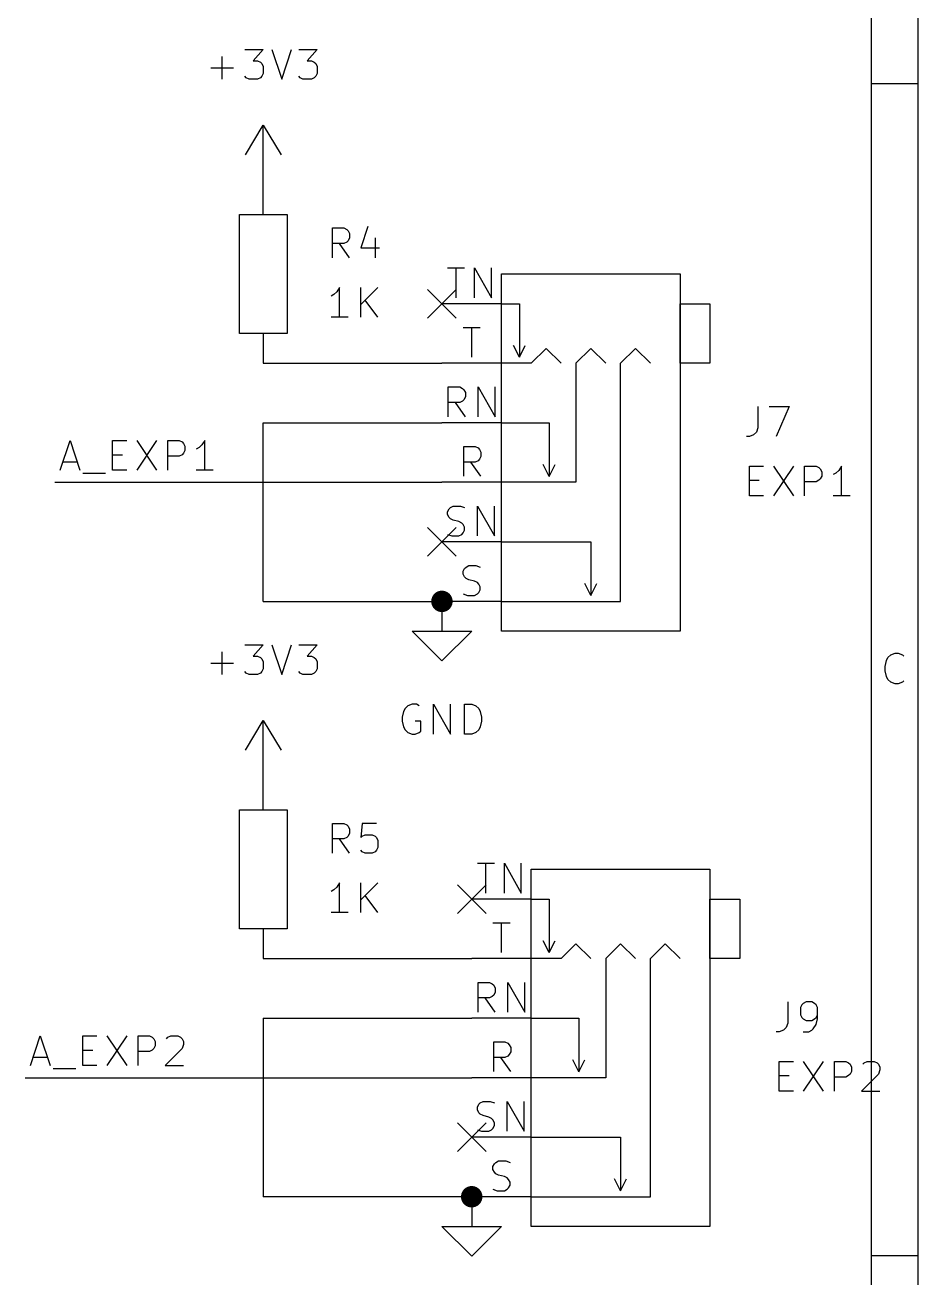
# Model space of a CAD drawing. Extents: x 0.4 to 11.3, y -7.9 to -0.4.
# Drawn here: x 9.8 to 11.299, y -6.336 to -4.232 of the extents above; entities that cross this region are included whole.
import ezdxf

# ---------------------------------------------------------------- set-up
doc = ezdxf.new("R2010")
doc.units = 0
doc.header["$MEASUREMENT"] = 0
for name, color, linetype in [('BLUE2', 5, 'CONTINUOUS'), ('CYAN2', 4, 'CONTINUOUS'), ('GRAY1', 251, 'CONTINUOUS'), ('GREEN3', 91, 'CONTINUOUS'), ('LYELLOW', 51, 'CONTINUOUS'), ('RED2', 1, 'CONTINUOUS'), ('RED3', 11, 'CONTINUOUS')]:
    doc.layers.add(name, color=color, linetype=linetype)

msp = doc.modelspace()

# ---------------------------------------------------------------- linework, layer by layer
at = {"layer": 'BLUE2', "linetype": 'CONTINUOUS'}
for p, q in [((10.476, -4.676), (10.524, -4.724)), ((10.524, -4.676), (10.476, -4.724)), ((10.476, -5.076), (10.524, -5.124)), ((10.524, -5.076), (10.476, -5.124)), ((10.526, -5.676), (10.574, -5.724)), ((10.574, -5.676), (10.526, -5.724)), ((10.526, -6.076), (10.574, -6.124)), ((10.574, -6.076), (10.526, -6.124))]:
    msp.add_line(p, q, dxfattribs=at)
at = {"layer": 'CYAN2', "linetype": 'CONTINUOUS'}
for p, q in [((10.1309, -4.3228), (10.1309, -4.28471)), ((10.1309, -4.3228), (10.1309, -4.28471)), ((10.169, -4.2728), (10.2, -4.2728)), ((10.169, -4.2728), (10.2, -4.2728)), ((10.2, -4.2728), (10.1833, -4.29185)), ((10.2, -4.2728), (10.1833, -4.29185)), ((10.1833, -4.29185), (10.1905, -4.29185)), ((10.1833, -4.29185), (10.1905, -4.29185)), ((10.1905, -4.29185), (10.1952, -4.29423)), ((10.1905, -4.29185), (10.1952, -4.29423)), ((10.2143, -4.2728), (10.2309, -4.3228)), ((10.2143, -4.2728), (10.2309, -4.3228)), ((10.2309, -4.3228), (10.2476, -4.2728)), ((10.2309, -4.3228), (10.2476, -4.2728)), ((10.2595, -4.2728), (10.2905, -4.2728)), ((10.2595, -4.2728), (10.2905, -4.2728)), ((10.2905, -4.2728), (10.2738, -4.29185)), ((10.2905, -4.2728), (10.2738, -4.29185)), ((10.2738, -4.29185), (10.281, -4.29185)), ((10.2738, -4.29185), (10.281, -4.29185)), ((10.281, -4.29185), (10.2857, -4.29423)), ((10.281, -4.29185), (10.2857, -4.29423)), ((10.1119, -4.30376), (10.15, -4.30376)), ((10.1119, -4.30376), (10.15, -4.30376)), ((10.1952, -4.29423), (10.1976, -4.29661)), ((10.1952, -4.29423), (10.1976, -4.29661)), ((10.1976, -4.29661), (10.2, -4.30137)), ((10.1976, -4.29661), (10.2, -4.30137)), ((10.2, -4.31328), (10.1976, -4.31804)), ((10.2, -4.31328), (10.1976, -4.31804)), ((10.2, -4.30137), (10.2, -4.31328)), ((10.2, -4.30137), (10.2, -4.31328)), ((10.2857, -4.29423), (10.2881, -4.29661)), ((10.2857, -4.29423), (10.2881, -4.29661)), ((10.2881, -4.29661), (10.2905, -4.30137)), ((10.2881, -4.29661), (10.2905, -4.30137)), ((10.2905, -4.31328), (10.2881, -4.31804)), ((10.2905, -4.31328), (10.2881, -4.31804)), ((10.2905, -4.30137), (10.2905, -4.31328)), ((10.2905, -4.30137), (10.2905, -4.31328)), ((10.1714, -4.32043), (10.169, -4.31804)), ((10.1714, -4.32043), (10.169, -4.31804)), ((10.1762, -4.3228), (10.1714, -4.32043)), ((10.1762, -4.3228), (10.1714, -4.32043)), ((10.1905, -4.3228), (10.1762, -4.3228)), ((10.1905, -4.3228), (10.1762, -4.3228)), ((10.1952, -4.32043), (10.1905, -4.3228)), ((10.1952, -4.32043), (10.1905, -4.3228)), ((10.1976, -4.31804), (10.1952, -4.32043)), ((10.1976, -4.31804), (10.1952, -4.32043)), ((10.2619, -4.32043), (10.2595, -4.31804)), ((10.2619, -4.32043), (10.2595, -4.31804)), ((10.2667, -4.3228), (10.2619, -4.32043)), ((10.2667, -4.3228), (10.2619, -4.32043)), ((10.281, -4.3228), (10.2667, -4.3228)), ((10.281, -4.3228), (10.2667, -4.3228)), ((10.2857, -4.32043), (10.281, -4.3228)), ((10.2857, -4.32043), (10.281, -4.3228)), ((10.2881, -4.31804), (10.2857, -4.32043)), ((10.2881, -4.31804), (10.2857, -4.32043)), ((10.3163, -4.6228), (10.3163, -4.5728)), ((10.3163, -4.5728), (10.3353, -4.5728)), ((10.3163, -4.6228), (10.3163, -4.5728)), ((10.3163, -4.5728), (10.3353, -4.5728)), ((10.3353, -4.5728), (10.3401, -4.57519)), ((10.3353, -4.5728), (10.3401, -4.57519)), ((10.3401, -4.57519), (10.3425, -4.57757)), ((10.3401, -4.57519), (10.3425, -4.57757)), ((10.3425, -4.57757), (10.3449, -4.58233)), ((10.3425, -4.57757), (10.3449, -4.58233)), ((10.3449, -4.58233), (10.3449, -4.58947)), ((10.3449, -4.58233), (10.3449, -4.58947)), ((10.3758, -4.57043), (10.3639, -4.60614)), ((10.3758, -4.57043), (10.3639, -4.60614)), ((10.3353, -4.599), (10.3163, -4.599)), ((10.3353, -4.599), (10.3163, -4.599)), ((10.3449, -4.6228), (10.3282, -4.599)), ((10.3449, -4.6228), (10.3282, -4.599)), ((10.3401, -4.59661), (10.3353, -4.599)), ((10.3401, -4.59661), (10.3353, -4.599)), ((10.3425, -4.59423), (10.3401, -4.59661)), ((10.3425, -4.59423), (10.3401, -4.59661)), ((10.3449, -4.58947), (10.3425, -4.59423)), ((10.3449, -4.58947), (10.3425, -4.59423)), ((10.3639, -4.60614), (10.3949, -4.60614)), ((10.3639, -4.60614), (10.3949, -4.60614)), ((10.3877, -4.58947), (10.3877, -4.6228)), ((10.3877, -4.58947), (10.3877, -4.6228)), ((10.3187, -4.68471), (10.3139, -4.68709)), ((10.3187, -4.68471), (10.3139, -4.68709)), ((10.3234, -4.67995), (10.3187, -4.68471)), ((10.3234, -4.67995), (10.3187, -4.68471)), ((10.3282, -4.6728), (10.3234, -4.67995)), ((10.3282, -4.6728), (10.3234, -4.67995)), ((10.3282, -4.7228), (10.3282, -4.6728)), ((10.3282, -4.7228), (10.3282, -4.6728)), ((10.3639, -4.7228), (10.3639, -4.6728)), ((10.3925, -4.6728), (10.3639, -4.70137)), ((10.3639, -4.7228), (10.3639, -4.6728)), ((10.3925, -4.6728), (10.3639, -4.70137)), ((10.3925, -4.7228), (10.371, -4.69423)), ((10.3925, -4.7228), (10.371, -4.69423)), ((10.3425, -4.7228), (10.3139, -4.7228)), ((10.3425, -4.7228), (10.3139, -4.7228)), ((11.0306, -4.8728), (11.0306, -4.90852)), ((11.0306, -4.8728), (11.0306, -4.90852)), ((11.0496, -4.8728), (11.0829, -4.8728)), ((11.0496, -4.8728), (11.0829, -4.8728)), ((11.0829, -4.8728), (11.0615, -4.9228)), ((11.0829, -4.8728), (11.0615, -4.9228)), ((11.0163, -4.9228), (11.0115, -4.9228)), ((11.0163, -4.9228), (11.0115, -4.9228)), ((11.0234, -4.92043), (11.0163, -4.9228)), ((11.0234, -4.92043), (11.0163, -4.9228)), ((11.0282, -4.91566), (11.0234, -4.92043)), ((11.0282, -4.91566), (11.0234, -4.92043)), ((11.0306, -4.90852), (11.0282, -4.91566)), ((11.0306, -4.90852), (11.0282, -4.91566)), ((11.0163, -5.0228), (11.0163, -4.9728)), ((11.0163, -4.9728), (11.0401, -4.9728)), ((11.0163, -5.0228), (11.0163, -4.9728)), ((11.0163, -4.9728), (11.0401, -4.9728)), ((11.0568, -4.9728), (11.0901, -5.0228)), ((11.0901, -4.9728), (11.0568, -5.0228)), ((11.0568, -4.9728), (11.0901, -5.0228)), ((11.0901, -4.9728), (11.0568, -5.0228)), ((11.1091, -5.0228), (11.1091, -4.9728)), ((11.1091, -4.9728), (11.1282, -4.9728)), ((11.1091, -5.0228), (11.1091, -4.9728)), ((11.1091, -4.9728), (11.1282, -4.9728)), ((11.1282, -4.9728), (11.1329, -4.97519)), ((11.1282, -4.9728), (11.1329, -4.97519)), ((11.1329, -4.97519), (11.1353, -4.97757)), ((11.1329, -4.97519), (11.1353, -4.97757)), ((11.1353, -4.97757), (11.1377, -4.98233)), ((11.1353, -4.97757), (11.1377, -4.98233)), ((11.1377, -4.98233), (11.1377, -4.98947)), ((11.1377, -4.98233), (11.1377, -4.98947)), ((11.1615, -4.98471), (11.1568, -4.98709)), ((11.1615, -4.98471), (11.1568, -4.98709)), ((11.1663, -4.97995), (11.1615, -4.98471)), ((11.1663, -4.97995), (11.1615, -4.98471)), ((11.171, -4.9728), (11.1663, -4.97995)), ((11.171, -4.9728), (11.1663, -4.97995)), ((11.171, -5.0228), (11.171, -4.9728)), ((11.171, -5.0228), (11.171, -4.9728)), ((11.0163, -4.99661), (11.0329, -4.99661)), ((11.0163, -4.99661), (11.0329, -4.99661)), ((11.1282, -4.999), (11.1091, -4.999)), ((11.1282, -4.999), (11.1091, -4.999)), ((11.1329, -4.99661), (11.1282, -4.999)), ((11.1329, -4.99661), (11.1282, -4.999)), ((11.1353, -4.99423), (11.1329, -4.99661)), ((11.1353, -4.99423), (11.1329, -4.99661)), ((11.1377, -4.98947), (11.1353, -4.99423)), ((11.1377, -4.98947), (11.1353, -4.99423)), ((11.0401, -5.0228), (11.0163, -5.0228)), ((11.0401, -5.0228), (11.0163, -5.0228)), ((11.1853, -5.0228), (11.1568, -5.0228)), ((11.1853, -5.0228), (11.1568, -5.0228)), ((10.169, -5.2728), (10.2, -5.2728)), ((10.169, -5.2728), (10.2, -5.2728)), ((10.2, -5.2728), (10.1833, -5.29185)), ((10.2, -5.2728), (10.1833, -5.29185)), ((10.2143, -5.2728), (10.2309, -5.3228)), ((10.2143, -5.2728), (10.2309, -5.3228)), ((10.2309, -5.3228), (10.2476, -5.2728)), ((10.2309, -5.3228), (10.2476, -5.2728)), ((10.2595, -5.2728), (10.2905, -5.2728)), ((10.2595, -5.2728), (10.2905, -5.2728)), ((10.2905, -5.2728), (10.2738, -5.29185)), ((10.2905, -5.2728), (10.2738, -5.29185)), ((10.1309, -5.3228), (10.1309, -5.28471)), ((10.1309, -5.3228), (10.1309, -5.28471)), ((10.1833, -5.29185), (10.1905, -5.29185)), ((10.1833, -5.29185), (10.1905, -5.29185)), ((10.1905, -5.29185), (10.1952, -5.29423)), ((10.1905, -5.29185), (10.1952, -5.29423)), ((10.1952, -5.29423), (10.1976, -5.29661)), ((10.1952, -5.29423), (10.1976, -5.29661)), ((10.1976, -5.29661), (10.2, -5.30137)), ((10.1976, -5.29661), (10.2, -5.30137)), ((10.2, -5.30137), (10.2, -5.31328)), ((10.2, -5.30137), (10.2, -5.31328)), ((10.2738, -5.29185), (10.281, -5.29185)), ((10.2738, -5.29185), (10.281, -5.29185)), ((10.281, -5.29185), (10.2857, -5.29423)), ((10.281, -5.29185), (10.2857, -5.29423)), ((10.2857, -5.29423), (10.2881, -5.29661)), ((10.2857, -5.29423), (10.2881, -5.29661)), ((10.2881, -5.29661), (10.2905, -5.30137)), ((10.2881, -5.29661), (10.2905, -5.30137)), ((10.2905, -5.30137), (10.2905, -5.31328)), ((10.2905, -5.30137), (10.2905, -5.31328)), ((10.1119, -5.30376), (10.15, -5.30376)), ((10.1119, -5.30376), (10.15, -5.30376)), ((10.1714, -5.32043), (10.169, -5.31804)), ((10.1714, -5.32043), (10.169, -5.31804)), ((10.1762, -5.3228), (10.1714, -5.32043)), ((10.1762, -5.3228), (10.1714, -5.32043)), ((10.1905, -5.3228), (10.1762, -5.3228)), ((10.1905, -5.3228), (10.1762, -5.3228)), ((10.1952, -5.32043), (10.1905, -5.3228)), ((10.1952, -5.32043), (10.1905, -5.3228)), ((10.1976, -5.31804), (10.1952, -5.32043)), ((10.1976, -5.31804), (10.1952, -5.32043)), ((10.2, -5.31328), (10.1976, -5.31804)), ((10.2, -5.31328), (10.1976, -5.31804)), ((10.2619, -5.32043), (10.2595, -5.31804)), ((10.2619, -5.32043), (10.2595, -5.31804)), ((10.2667, -5.3228), (10.2619, -5.32043)), ((10.2667, -5.3228), (10.2619, -5.32043)), ((10.281, -5.3228), (10.2667, -5.3228)), ((10.281, -5.3228), (10.2667, -5.3228)), ((10.2857, -5.32043), (10.281, -5.3228)), ((10.2857, -5.32043), (10.281, -5.3228)), ((10.2881, -5.31804), (10.2857, -5.32043)), ((10.2881, -5.31804), (10.2857, -5.32043)), ((10.2905, -5.31328), (10.2881, -5.31804)), ((10.2905, -5.31328), (10.2881, -5.31804)), ((10.4357, -5.38471), (10.4333, -5.39423)), ((10.4357, -5.38471), (10.4333, -5.39423)), ((10.4381, -5.37995), (10.4357, -5.38471)), ((10.4381, -5.37995), (10.4357, -5.38471)), ((10.4429, -5.37519), (10.4381, -5.37995)), ((10.4429, -5.37519), (10.4381, -5.37995)), ((10.45, -5.3728), (10.4429, -5.37519)), ((10.45, -5.3728), (10.4429, -5.37519)), ((10.4571, -5.3728), (10.45, -5.3728)), ((10.4571, -5.3728), (10.45, -5.3728)), ((10.4619, -5.37519), (10.4571, -5.3728)), ((10.4619, -5.37519), (10.4571, -5.3728)), ((10.4857, -5.4228), (10.4857, -5.3728)), ((10.4857, -5.3728), (10.5143, -5.4228)), ((10.4857, -5.4228), (10.4857, -5.3728)), ((10.4857, -5.3728), (10.5143, -5.4228)), ((10.5143, -5.4228), (10.5143, -5.3728)), ((10.5143, -5.4228), (10.5143, -5.3728)), ((10.5381, -5.4228), (10.5381, -5.3728)), ((10.5381, -5.3728), (10.55, -5.3728)), ((10.5381, -5.4228), (10.5381, -5.3728)), ((10.5381, -5.3728), (10.55, -5.3728)), ((10.55, -5.3728), (10.5571, -5.37519)), ((10.55, -5.3728), (10.5571, -5.37519)), ((10.5571, -5.37519), (10.5619, -5.37995)), ((10.5571, -5.37519), (10.5619, -5.37995)), ((10.5619, -5.37995), (10.5643, -5.38471)), ((10.5619, -5.37995), (10.5643, -5.38471)), ((10.5643, -5.38471), (10.5667, -5.39423)), ((10.5643, -5.38471), (10.5667, -5.39423)), ((10.4333, -5.39423), (10.4333, -5.40137)), ((10.4333, -5.39423), (10.4333, -5.40137)), ((10.4333, -5.40137), (10.4357, -5.4109)), ((10.4333, -5.40137), (10.4357, -5.4109)), ((10.4643, -5.40137), (10.4548, -5.40137)), ((10.4643, -5.40137), (10.4548, -5.40137)), ((10.4643, -5.41804), (10.4643, -5.40137)), ((10.4643, -5.41804), (10.4643, -5.40137)), ((10.5667, -5.40137), (10.5643, -5.4109)), ((10.5667, -5.40137), (10.5643, -5.4109)), ((10.5667, -5.39423), (10.5667, -5.40137)), ((10.5667, -5.39423), (10.5667, -5.40137)), ((10.4357, -5.4109), (10.4381, -5.41566)), ((10.4357, -5.4109), (10.4381, -5.41566)), ((10.4381, -5.41566), (10.4429, -5.42043)), ((10.4381, -5.41566), (10.4429, -5.42043)), ((10.4429, -5.42043), (10.45, -5.4228)), ((10.4429, -5.42043), (10.45, -5.4228)), ((10.45, -5.4228), (10.4548, -5.4228)), ((10.45, -5.4228), (10.4548, -5.4228)), ((10.4548, -5.4228), (10.4619, -5.42043)), ((10.4548, -5.4228), (10.4619, -5.42043)), ((10.4619, -5.42043), (10.4643, -5.41804)), ((10.4619, -5.42043), (10.4643, -5.41804)), ((10.55, -5.4228), (10.5381, -5.4228)), ((10.55, -5.4228), (10.5381, -5.4228)), ((10.5571, -5.42043), (10.55, -5.4228)), ((10.5571, -5.42043), (10.55, -5.4228)), ((10.5619, -5.41566), (10.5571, -5.42043)), ((10.5619, -5.41566), (10.5571, -5.42043)), ((10.5643, -5.4109), (10.5619, -5.41566)), ((10.5643, -5.4109), (10.5619, -5.41566)), ((10.3163, -5.6228), (10.3163, -5.5728)), ((10.3163, -5.5728), (10.3353, -5.5728)), ((10.3163, -5.6228), (10.3163, -5.5728)), ((10.3163, -5.5728), (10.3353, -5.5728)), ((10.3353, -5.5728), (10.3401, -5.57519)), ((10.3353, -5.5728), (10.3401, -5.57519)), ((10.3401, -5.57519), (10.3425, -5.57757)), ((10.3401, -5.57519), (10.3425, -5.57757)), ((10.3663, -5.5728), (10.3639, -5.59661)), ((10.3663, -5.5728), (10.3639, -5.59661)), ((10.3901, -5.5728), (10.3663, -5.5728)), ((10.3901, -5.5728), (10.3663, -5.5728)), ((10.3401, -5.59661), (10.3353, -5.599)), ((10.3401, -5.59661), (10.3353, -5.599)), ((10.3425, -5.59423), (10.3401, -5.59661)), ((10.3425, -5.59423), (10.3401, -5.59661)), ((10.3425, -5.57757), (10.3449, -5.58233)), ((10.3425, -5.57757), (10.3449, -5.58233)), ((10.3449, -5.58947), (10.3425, -5.59423)), ((10.3449, -5.58947), (10.3425, -5.59423)), ((10.3449, -5.58233), (10.3449, -5.58947)), ((10.3449, -5.58233), (10.3449, -5.58947)), ((10.3639, -5.59661), (10.3663, -5.59423)), ((10.3639, -5.59661), (10.3663, -5.59423)), ((10.3663, -5.59423), (10.371, -5.59185)), ((10.3663, -5.59423), (10.371, -5.59185)), ((10.371, -5.59185), (10.3829, -5.59185)), ((10.371, -5.59185), (10.3829, -5.59185)), ((10.3829, -5.59185), (10.3877, -5.59423)), ((10.3829, -5.59185), (10.3877, -5.59423)), ((10.3877, -5.59423), (10.3901, -5.59661)), ((10.3877, -5.59423), (10.3901, -5.59661)), ((10.3901, -5.59661), (10.3925, -5.60137)), ((10.3901, -5.59661), (10.3925, -5.60137)), ((10.3353, -5.599), (10.3163, -5.599)), ((10.3353, -5.599), (10.3163, -5.599)), ((10.3449, -5.6228), (10.3282, -5.599)), ((10.3449, -5.6228), (10.3282, -5.599)), ((10.3663, -5.62043), (10.3639, -5.61804)), ((10.3663, -5.62043), (10.3639, -5.61804)), ((10.3901, -5.61804), (10.3877, -5.62043)), ((10.3901, -5.61804), (10.3877, -5.62043)), ((10.3925, -5.61328), (10.3901, -5.61804)), ((10.3925, -5.61328), (10.3901, -5.61804)), ((10.3925, -5.60137), (10.3925, -5.61328)), ((10.3925, -5.60137), (10.3925, -5.61328)), ((10.371, -5.6228), (10.3663, -5.62043)), ((10.371, -5.6228), (10.3663, -5.62043)), ((10.3829, -5.6228), (10.371, -5.6228)), ((10.3829, -5.6228), (10.371, -5.6228)), ((10.3877, -5.62043), (10.3829, -5.6228)), ((10.3877, -5.62043), (10.3829, -5.6228)), ((10.3234, -5.67995), (10.3187, -5.68471)), ((10.3234, -5.67995), (10.3187, -5.68471)), ((10.3282, -5.6728), (10.3234, -5.67995)), ((10.3282, -5.6728), (10.3234, -5.67995)), ((10.3282, -5.7228), (10.3282, -5.6728)), ((10.3282, -5.7228), (10.3282, -5.6728)), ((10.3639, -5.7228), (10.3639, -5.6728)), ((10.3925, -5.6728), (10.3639, -5.70137)), ((10.3639, -5.7228), (10.3639, -5.6728)), ((10.3925, -5.6728), (10.3639, -5.70137)), ((10.3187, -5.68471), (10.3139, -5.68709)), ((10.3187, -5.68471), (10.3139, -5.68709)), ((10.3925, -5.7228), (10.371, -5.69423)), ((10.3925, -5.7228), (10.371, -5.69423)), ((10.3425, -5.7228), (10.3139, -5.7228)), ((10.3425, -5.7228), (10.3139, -5.7228)), ((11.0806, -5.8728), (11.0806, -5.90852)), ((11.0806, -5.8728), (11.0806, -5.90852)), ((11.1044, -5.87757), (11.102, -5.88233)), ((11.1044, -5.87757), (11.102, -5.88233)), ((11.102, -5.88233), (11.102, -5.89423)), ((11.102, -5.88233), (11.102, -5.89423)), ((11.1068, -5.87519), (11.1044, -5.87757)), ((11.1068, -5.87519), (11.1044, -5.87757)), ((11.1115, -5.8728), (11.1068, -5.87519)), ((11.1115, -5.8728), (11.1068, -5.87519)), ((11.121, -5.8728), (11.1115, -5.8728)), ((11.121, -5.8728), (11.1115, -5.8728)), ((11.1258, -5.87519), (11.121, -5.8728)), ((11.1258, -5.87519), (11.121, -5.8728)), ((11.1282, -5.87757), (11.1258, -5.87519)), ((11.1282, -5.87757), (11.1258, -5.87519)), ((11.1306, -5.88233), (11.1282, -5.87757)), ((11.1306, -5.88233), (11.1282, -5.87757)), ((11.1306, -5.90137), (11.1306, -5.88233)), ((11.1306, -5.90137), (11.1306, -5.88233)), ((11.0806, -5.90852), (11.0782, -5.91566)), ((11.0806, -5.90852), (11.0782, -5.91566)), ((11.102, -5.89423), (11.1044, -5.899)), ((11.102, -5.89423), (11.1044, -5.899)), ((11.1044, -5.899), (11.1068, -5.90137)), ((11.1044, -5.899), (11.1068, -5.90137)), ((11.1068, -5.90137), (11.1115, -5.90376)), ((11.1068, -5.90137), (11.1115, -5.90376)), ((11.1115, -5.90376), (11.121, -5.90376)), ((11.1115, -5.90376), (11.121, -5.90376)), ((11.121, -5.90376), (11.1258, -5.90137)), ((11.121, -5.90376), (11.1258, -5.90137)), ((11.1234, -5.91804), (11.1282, -5.9109)), ((11.1234, -5.91804), (11.1282, -5.9109)), ((11.1258, -5.90137), (11.1282, -5.899)), ((11.1258, -5.90137), (11.1282, -5.899)), ((11.1282, -5.899), (11.1306, -5.89423)), ((11.1282, -5.899), (11.1306, -5.89423)), ((11.1282, -5.9109), (11.1306, -5.90137)), ((11.1282, -5.9109), (11.1306, -5.90137)), ((11.0663, -5.9228), (11.0615, -5.9228)), ((11.0663, -5.9228), (11.0615, -5.9228)), ((11.0734, -5.92043), (11.0663, -5.9228)), ((11.0734, -5.92043), (11.0663, -5.9228)), ((11.0782, -5.91566), (11.0734, -5.92043)), ((11.0782, -5.91566), (11.0734, -5.92043)), ((11.1068, -5.9228), (11.1163, -5.9228)), ((11.1068, -5.9228), (11.1163, -5.9228)), ((11.1163, -5.9228), (11.121, -5.92043)), ((11.1163, -5.9228), (11.121, -5.92043)), ((11.121, -5.92043), (11.1234, -5.91804)), ((11.121, -5.92043), (11.1234, -5.91804)), ((11.0663, -6.0228), (11.0663, -5.9728)), ((11.0663, -5.9728), (11.0901, -5.9728)), ((11.0663, -6.0228), (11.0663, -5.9728)), ((11.0663, -5.9728), (11.0901, -5.9728)), ((11.1068, -5.9728), (11.1401, -6.0228)), ((11.1401, -5.9728), (11.1068, -6.0228)), ((11.1068, -5.9728), (11.1401, -6.0228)), ((11.1401, -5.9728), (11.1068, -6.0228)), ((11.1591, -6.0228), (11.1591, -5.9728)), ((11.1591, -5.9728), (11.1782, -5.9728)), ((11.1591, -6.0228), (11.1591, -5.9728)), ((11.1591, -5.9728), (11.1782, -5.9728)), ((11.1782, -5.9728), (11.1829, -5.97519)), ((11.1782, -5.9728), (11.1829, -5.97519)), ((11.1829, -5.97519), (11.1853, -5.97757)), ((11.1829, -5.97519), (11.1853, -5.97757)), ((11.2068, -5.97757), (11.2091, -5.97519)), ((11.2068, -5.97757), (11.2091, -5.97519)), ((11.2091, -5.97519), (11.2139, -5.9728)), ((11.2091, -5.97519), (11.2139, -5.9728)), ((11.2139, -5.9728), (11.2258, -5.9728)), ((11.2139, -5.9728), (11.2258, -5.9728)), ((11.2258, -5.9728), (11.2306, -5.97519)), ((11.2258, -5.9728), (11.2306, -5.97519)), ((11.2306, -5.97519), (11.2329, -5.97757)), ((11.2306, -5.97519), (11.2329, -5.97757)), ((11.0663, -5.99661), (11.0829, -5.99661)), ((11.0663, -5.99661), (11.0829, -5.99661)), ((11.1829, -5.99661), (11.1782, -5.999)), ((11.1829, -5.99661), (11.1782, -5.999)), ((11.1853, -5.99423), (11.1829, -5.99661)), ((11.1853, -5.99423), (11.1829, -5.99661)), ((11.1853, -5.97757), (11.1877, -5.98233)), ((11.1853, -5.97757), (11.1877, -5.98233)), ((11.1877, -5.98947), (11.1853, -5.99423)), ((11.1877, -5.98947), (11.1853, -5.99423)), ((11.1877, -5.98233), (11.1877, -5.98947)), ((11.1877, -5.98233), (11.1877, -5.98947)), ((11.2329, -5.99423), (11.2044, -6.0228)), ((11.2329, -5.99423), (11.2044, -6.0228)), ((11.2329, -5.97757), (11.2353, -5.98233)), ((11.2329, -5.97757), (11.2353, -5.98233)), ((11.2353, -5.98709), (11.2329, -5.99423)), ((11.2353, -5.98709), (11.2329, -5.99423)), ((11.2353, -5.98233), (11.2353, -5.98709)), ((11.2353, -5.98233), (11.2353, -5.98709)), ((11.1782, -5.999), (11.1591, -5.999)), ((11.1782, -5.999), (11.1591, -5.999)), ((11.0901, -6.0228), (11.0663, -6.0228)), ((11.0901, -6.0228), (11.0663, -6.0228)), ((11.2044, -6.0228), (11.2353, -6.0228)), ((11.2044, -6.0228), (11.2353, -6.0228))]:
    msp.add_line(p, q, dxfattribs=at)
at = {"layer": 'GRAY1', "linetype": 'CONTINUOUS'}
for p, q in [((9.85887, -4.9798), (9.87554, -4.9298)), ((9.87554, -4.9298), (9.8922, -4.9798)), ((9.94696, -4.9798), (9.94696, -4.9298)), ((9.94696, -4.9298), (9.97078, -4.9298)), ((9.98744, -4.9298), (10.0208, -4.9798)), ((10.0208, -4.9298), (9.98744, -4.9798)), ((10.0398, -4.9798), (10.0398, -4.9298)), ((10.0398, -4.9298), (10.0589, -4.9298)), ((10.0589, -4.9298), (10.0636, -4.93218)), ((10.0636, -4.93218), (10.066, -4.93456)), ((10.066, -4.93456), (10.0684, -4.93932)), ((10.0684, -4.93932), (10.0684, -4.94647)), ((10.0922, -4.9417), (10.0874, -4.94409)), ((10.097, -4.93694), (10.0922, -4.9417)), ((10.1017, -4.9298), (10.097, -4.93694)), ((10.1017, -4.9798), (10.1017, -4.9298)), ((9.86363, -4.96552), (9.88744, -4.96552)), ((9.94696, -4.95361), (9.96363, -4.95361)), ((10.0589, -4.95599), (10.0398, -4.95599)), ((10.0636, -4.95361), (10.0589, -4.95599)), ((10.066, -4.95123), (10.0636, -4.95361)), ((10.0684, -4.94647), (10.066, -4.95123)), ((9.89697, -4.98456), (9.93506, -4.98456)), ((9.97078, -4.9798), (9.94696, -4.9798)), ((10.116, -4.9798), (10.0874, -4.9798)), ((9.80887, -5.9798), (9.82554, -5.9298)), ((9.82554, -5.9298), (9.8422, -5.9798)), ((9.89696, -5.9798), (9.89696, -5.9298)), ((9.89696, -5.9298), (9.92078, -5.9298)), ((9.93744, -5.9298), (9.97077, -5.9798)), ((9.97077, -5.9298), (9.93744, -5.9798)), ((9.98982, -5.9798), (9.98982, -5.9298)), ((9.98982, -5.9298), (10.0089, -5.9298)), ((10.0089, -5.9298), (10.0136, -5.93218)), ((10.0136, -5.93218), (10.016, -5.93456)), ((10.016, -5.93456), (10.0184, -5.93932)), ((10.0374, -5.93456), (10.0398, -5.93218)), ((10.0398, -5.93218), (10.0446, -5.9298)), ((10.0446, -5.9298), (10.0565, -5.9298)), ((10.0565, -5.9298), (10.0612, -5.93218)), ((10.0612, -5.93218), (10.0636, -5.93456)), ((10.0636, -5.93456), (10.066, -5.93932)), ((9.89696, -5.95361), (9.91363, -5.95361)), ((10.0136, -5.95361), (10.0089, -5.95599)), ((10.016, -5.95123), (10.0136, -5.95361)), ((10.0184, -5.94647), (10.016, -5.95123)), ((10.0184, -5.93932), (10.0184, -5.94647)), ((10.0636, -5.95123), (10.0351, -5.9798)), ((10.066, -5.94409), (10.0636, -5.95123)), ((10.066, -5.93932), (10.066, -5.94409)), ((9.81363, -5.96552), (9.83744, -5.96552)), ((10.0089, -5.95599), (9.98982, -5.95599)), ((9.84697, -5.98456), (9.88506, -5.98456)), ((9.92078, -5.9798), (9.89696, -5.9798)), ((10.0351, -5.9798), (10.066, -5.9798))]:
    msp.add_line(p, q, dxfattribs=at)
at = {"layer": 'GREEN3', "linetype": 'CONTINUOUS'}
for p, q in [((10.2, -4.8), (10.5, -4.8)), ((10.2, -5.2), (10.2, -4.9)), ((10.2, -4.9), (10.5, -4.9)), ((9.85, -5), (10.5, -5)), ((10.2, -5.2), (10.5, -5.2)), ((10.2, -5.8), (10.55, -5.8)), ((10.2, -5.9), (10.55, -5.9)), ((10.2, -5.9), (10.2, -6.2)), ((9.8, -6), (10.55, -6)), ((10.55, -6.2), (10.2, -6.2))]:
    msp.add_line(p, q, dxfattribs=at)
at = {"layer": 'GREEN3', "const_width": 0.018}
for points in [[(10.491, -5.2, 1), (10.509, -5.2, 1)], [(10.541, -6.2, 1), (10.559, -6.2, 1)]]:
    msp.add_lwpolyline(points, format="xyb", close=True, dxfattribs=at)
at = {"layer": 'LYELLOW', "linetype": 'CONTINUOUS'}
for p, q in [((10.6, -5.25), (10.6, -4.65)), ((10.6, -4.65), (10.9, -4.65)), ((10.9, -4.65), (10.9, -5.25)), ((10.9, -5.25), (10.6, -5.25)), ((10.65, -6.25), (10.65, -5.65)), ((10.65, -5.65), (10.95, -5.65)), ((10.95, -5.65), (10.95, -6.25)), ((10.95, -6.25), (10.65, -6.25))]:
    msp.add_line(p, q, dxfattribs=at)
at = {"layer": 'RED2', "linetype": 'CONTINUOUS'}
for p, q in [((11.2993, -0.3937), (11.2993, -7.8743)), ((11.2206, -0.47244), (11.2206, -7.79556)), ((11.2993, -4.33071), (11.2206, -4.33071)), ((10.17, -4.45), (10.2, -4.4)), ((10.2, -4.5), (10.2, -4.4)), ((10.2, -4.4), (10.23, -4.45)), ((10.2, -4.55), (10.2, -4.5)), ((10.2, -4.55), (10.2, -4.5)), ((10.16, -4.75), (10.16, -4.55)), ((10.16, -4.55), (10.24, -4.55)), ((10.24, -4.55), (10.24, -4.75)), ((10.6, -5.25), (10.6, -4.65)), ((10.6, -4.65), (10.9, -4.65)), ((10.9, -4.65), (10.9, -5.25)), ((10.6, -4.7), (10.5, -4.7)), ((10.6, -4.7), (10.5, -4.7)), ((10.6, -4.7), (10.63, -4.7)), ((10.63, -4.7), (10.63, -4.79)), ((10.9, -4.8), (10.9, -4.7)), ((10.9, -4.7), (10.95, -4.7)), ((10.95, -4.7), (10.95, -4.8)), ((10.24, -4.75), (10.16, -4.75)), ((10.2, -4.75), (10.2, -4.8)), ((10.2, -4.75), (10.2, -4.8)), ((10.63, -4.79), (10.62, -4.77)), ((10.63, -4.79), (10.64, -4.77)), ((10.675, -4.775), (10.65, -4.8)), ((10.7, -4.8), (10.675, -4.775)), ((10.75, -4.775), (10.725, -4.8)), ((10.775, -4.8), (10.75, -4.775)), ((10.8, -4.8), (10.825, -4.775)), ((10.825, -4.775), (10.85, -4.8)), ((10.6, -4.8), (10.5, -4.8)), ((10.6, -4.8), (10.5, -4.8)), ((10.65, -4.8), (10.6, -4.8)), ((10.725, -4.8), (10.725, -5)), ((10.8, -5.2), (10.8, -4.8)), ((10.95, -4.8), (10.9, -4.8)), ((10.6, -4.9), (10.5, -4.9)), ((10.6, -4.9), (10.5, -4.9)), ((10.6, -4.9), (10.68, -4.9)), ((10.68, -4.9), (10.68, -4.99)), ((10.68, -4.99), (10.67, -4.97)), ((10.68, -4.99), (10.69, -4.97)), ((10.6, -5), (10.5, -5)), ((10.6, -5), (10.5, -5)), ((10.725, -5), (10.6, -5)), ((10.6, -5.1), (10.5, -5.1)), ((10.6, -5.1), (10.5, -5.1)), ((10.6, -5.1), (10.75, -5.1)), ((10.75, -5.1), (10.75, -5.19)), ((10.75, -5.19), (10.74, -5.17)), ((10.75, -5.19), (10.76, -5.17)), ((10.5, -5.2), (10.5, -5.25)), ((10.6, -5.2), (10.5, -5.2)), ((10.6, -5.2), (10.5, -5.2)), ((10.6, -5.2), (10.8, -5.2)), ((10.5, -5.3), (10.45, -5.25)), ((10.45, -5.25), (10.5, -5.25)), ((10.5, -5.25), (10.55, -5.25)), ((10.55, -5.25), (10.5, -5.3)), ((10.9, -5.25), (10.6, -5.25)), ((11.2441, -5.30909), (11.2465, -5.29934)), ((11.2465, -5.29934), (11.249, -5.29446)), ((11.249, -5.29446), (11.2538, -5.28959)), ((11.2538, -5.28959), (11.2611, -5.28715)), ((11.2611, -5.28715), (11.266, -5.28715)), ((11.266, -5.28715), (11.2733, -5.28959)), ((11.2733, -5.28959), (11.2758, -5.29203)), ((11.2441, -5.3164), (11.2441, -5.30909)), ((11.2465, -5.32615), (11.2441, -5.3164)), ((11.249, -5.33102), (11.2465, -5.32615)), ((11.2538, -5.3359), (11.249, -5.33102)), ((11.2611, -5.33833), (11.2538, -5.3359)), ((11.266, -5.33833), (11.2611, -5.33833)), ((11.2733, -5.3359), (11.266, -5.33833)), ((11.2758, -5.33346), (11.2733, -5.3359)), ((10.17, -5.45), (10.2, -5.4)), ((10.2, -5.5), (10.2, -5.4)), ((10.2, -5.4), (10.23, -5.45)), ((10.2, -5.55), (10.2, -5.5)), ((10.2, -5.55), (10.2, -5.5)), ((10.16, -5.75), (10.16, -5.55)), ((10.16, -5.55), (10.24, -5.55)), ((10.24, -5.55), (10.24, -5.75)), ((10.65, -6.25), (10.65, -5.65)), ((10.65, -5.65), (10.95, -5.65)), ((10.95, -5.65), (10.95, -6.25)), ((10.65, -5.7), (10.55, -5.7)), ((10.65, -5.7), (10.55, -5.7)), ((10.65, -5.7), (10.68, -5.7)), ((10.68, -5.7), (10.68, -5.79)), ((10.95, -5.8), (10.95, -5.7)), ((10.95, -5.7), (11, -5.7)), ((11, -5.7), (11, -5.8)), ((10.24, -5.75), (10.16, -5.75)), ((10.2, -5.75), (10.2, -5.8)), ((10.2, -5.75), (10.2, -5.8)), ((10.68, -5.79), (10.67, -5.77)), ((10.68, -5.79), (10.69, -5.77)), ((10.725, -5.775), (10.7, -5.8)), ((10.75, -5.8), (10.725, -5.775)), ((10.8, -5.775), (10.775, -5.8)), ((10.825, -5.8), (10.8, -5.775)), ((10.85, -5.8), (10.875, -5.775)), ((10.875, -5.775), (10.9, -5.8)), ((10.65, -5.8), (10.55, -5.8)), ((10.65, -5.8), (10.55, -5.8)), ((10.7, -5.8), (10.65, -5.8)), ((10.775, -5.8), (10.775, -6)), ((10.85, -6.2), (10.85, -5.8)), ((11, -5.8), (10.95, -5.8)), ((10.65, -5.9), (10.55, -5.9)), ((10.65, -5.9), (10.55, -5.9)), ((10.65, -5.9), (10.73, -5.9)), ((10.73, -5.9), (10.73, -5.99)), ((10.73, -5.99), (10.72, -5.97)), ((10.73, -5.99), (10.74, -5.97)), ((10.65, -6), (10.55, -6)), ((10.65, -6), (10.55, -6)), ((10.775, -6), (10.65, -6)), ((10.65, -6.1), (10.55, -6.1)), ((10.65, -6.1), (10.55, -6.1)), ((10.65, -6.1), (10.8, -6.1)), ((10.8, -6.1), (10.8, -6.19)), ((10.8, -6.19), (10.79, -6.17)), ((10.8, -6.19), (10.81, -6.17)), ((10.65, -6.2), (10.55, -6.2)), ((10.55, -6.2), (10.55, -6.25)), ((10.65, -6.2), (10.55, -6.2)), ((10.65, -6.2), (10.85, -6.2)), ((10.55, -6.3), (10.5, -6.25)), ((10.5, -6.25), (10.55, -6.25)), ((10.55, -6.25), (10.6, -6.25)), ((10.6, -6.25), (10.55, -6.3)), ((10.95, -6.25), (10.65, -6.25)), ((11.2993, -6.29921), (11.2206, -6.29921))]:
    msp.add_line(p, q, dxfattribs=at)
at = {"layer": 'RED3', "linetype": 'CONTINUOUS'}
for p, q in [((10.5095, -4.63988), (10.5381, -4.63988)), ((10.5095, -4.63988), (10.5381, -4.63988)), ((10.5238, -4.68988), (10.5238, -4.63988)), ((10.5238, -4.68988), (10.5238, -4.63988)), ((10.5548, -4.68988), (10.5548, -4.63988)), ((10.5548, -4.63988), (10.5833, -4.68988)), ((10.5548, -4.68988), (10.5548, -4.63988)), ((10.5548, -4.63988), (10.5833, -4.68988)), ((10.5833, -4.68988), (10.5833, -4.63988)), ((10.5833, -4.68988), (10.5833, -4.63988)), ((10.5357, -4.73988), (10.5643, -4.73988)), ((10.5357, -4.73988), (10.5643, -4.73988)), ((10.55, -4.78988), (10.55, -4.73988)), ((10.55, -4.78988), (10.55, -4.73988)), ((10.5107, -4.88988), (10.5107, -4.83988)), ((10.5107, -4.83988), (10.5298, -4.83988)), ((10.5107, -4.88988), (10.5107, -4.83988)), ((10.5107, -4.83988), (10.5298, -4.83988)), ((10.5298, -4.83988), (10.5345, -4.84226)), ((10.5298, -4.83988), (10.5345, -4.84226)), ((10.5607, -4.88988), (10.5607, -4.83988)), ((10.5607, -4.83988), (10.5893, -4.88988)), ((10.5607, -4.88988), (10.5607, -4.83988)), ((10.5607, -4.83988), (10.5893, -4.88988)), ((10.5893, -4.88988), (10.5893, -4.83988)), ((10.5893, -4.88988), (10.5893, -4.83988)), ((10.5345, -4.84226), (10.5369, -4.84464)), ((10.5345, -4.84226), (10.5369, -4.84464)), ((10.5369, -4.84464), (10.5393, -4.8494)), ((10.5369, -4.84464), (10.5393, -4.8494)), ((10.5393, -4.85655), (10.5369, -4.86131)), ((10.5393, -4.85655), (10.5369, -4.86131)), ((10.5393, -4.8494), (10.5393, -4.85655)), ((10.5393, -4.8494), (10.5393, -4.85655)), ((10.5298, -4.86607), (10.5107, -4.86607)), ((10.5298, -4.86607), (10.5107, -4.86607)), ((10.5393, -4.88988), (10.5226, -4.86607)), ((10.5393, -4.88988), (10.5226, -4.86607)), ((10.5345, -4.86369), (10.5298, -4.86607)), ((10.5345, -4.86369), (10.5298, -4.86607)), ((10.5369, -4.86131), (10.5345, -4.86369)), ((10.5369, -4.86131), (10.5345, -4.86369)), ((10.5369, -4.98988), (10.5369, -4.93988)), ((10.5369, -4.93988), (10.5559, -4.93988)), ((10.5369, -4.98988), (10.5369, -4.93988)), ((10.5369, -4.93988), (10.5559, -4.93988)), ((10.5559, -4.93988), (10.5607, -4.94226)), ((10.5559, -4.93988), (10.5607, -4.94226)), ((10.5607, -4.94226), (10.5631, -4.94464)), ((10.5607, -4.94226), (10.5631, -4.94464)), ((10.5631, -4.94464), (10.5655, -4.9494)), ((10.5631, -4.94464), (10.5655, -4.9494)), ((10.5559, -4.96607), (10.5369, -4.96607)), ((10.5559, -4.96607), (10.5369, -4.96607)), ((10.5655, -4.98988), (10.5488, -4.96607)), ((10.5655, -4.98988), (10.5488, -4.96607)), ((10.5607, -4.96369), (10.5559, -4.96607)), ((10.5607, -4.96369), (10.5559, -4.96607)), ((10.5631, -4.96131), (10.5607, -4.96369)), ((10.5631, -4.96131), (10.5607, -4.96369)), ((10.5655, -4.95655), (10.5631, -4.96131)), ((10.5655, -4.95655), (10.5631, -4.96131)), ((10.5655, -4.9494), (10.5655, -4.95655)), ((10.5655, -4.9494), (10.5655, -4.95655)), ((10.5095, -5.0494), (10.5119, -5.04464)), ((10.5095, -5.0494), (10.5119, -5.04464)), ((10.5095, -5.05417), (10.5095, -5.0494)), ((10.5095, -5.05417), (10.5095, -5.0494)), ((10.5119, -5.04464), (10.5143, -5.04226)), ((10.5119, -5.04464), (10.5143, -5.04226)), ((10.5143, -5.04226), (10.519, -5.03988)), ((10.5143, -5.04226), (10.519, -5.03988)), ((10.519, -5.03988), (10.5309, -5.03988)), ((10.519, -5.03988), (10.5309, -5.03988)), ((10.5309, -5.03988), (10.5381, -5.04226)), ((10.5309, -5.03988), (10.5381, -5.04226)), ((10.5595, -5.08988), (10.5595, -5.03988)), ((10.5595, -5.03988), (10.5881, -5.08988)), ((10.5595, -5.08988), (10.5595, -5.03988)), ((10.5595, -5.03988), (10.5881, -5.08988)), ((10.5881, -5.08988), (10.5881, -5.03988)), ((10.5881, -5.08988), (10.5881, -5.03988)), ((10.5119, -5.05893), (10.5095, -5.05417)), ((10.5119, -5.05893), (10.5095, -5.05417)), ((10.5143, -5.06131), (10.5119, -5.05893)), ((10.5143, -5.06131), (10.5119, -5.05893)), ((10.519, -5.06369), (10.5143, -5.06131)), ((10.519, -5.06369), (10.5143, -5.06131)), ((10.5286, -5.06607), (10.519, -5.06369)), ((10.5286, -5.06607), (10.519, -5.06369)), ((10.5333, -5.06845), (10.5286, -5.06607)), ((10.5333, -5.06845), (10.5286, -5.06607)), ((10.5357, -5.07083), (10.5333, -5.06845)), ((10.5357, -5.07083), (10.5333, -5.06845)), ((10.5381, -5.07559), (10.5357, -5.07083)), ((10.5381, -5.07559), (10.5357, -5.07083)), ((10.5095, -5.0875), (10.5167, -5.08988)), ((10.5095, -5.0875), (10.5167, -5.08988)), ((10.5167, -5.08988), (10.5286, -5.08988)), ((10.5167, -5.08988), (10.5286, -5.08988)), ((10.5286, -5.08988), (10.5333, -5.0875)), ((10.5286, -5.08988), (10.5333, -5.0875)), ((10.5333, -5.0875), (10.5357, -5.08512)), ((10.5333, -5.0875), (10.5357, -5.08512)), ((10.5357, -5.08512), (10.5381, -5.08035)), ((10.5357, -5.08512), (10.5381, -5.08035)), ((10.5381, -5.08035), (10.5381, -5.07559)), ((10.5381, -5.08035), (10.5381, -5.07559)), ((10.5357, -5.1494), (10.5381, -5.14464)), ((10.5357, -5.1494), (10.5381, -5.14464)), ((10.5357, -5.15417), (10.5357, -5.1494)), ((10.5357, -5.15417), (10.5357, -5.1494)), ((10.5381, -5.15893), (10.5357, -5.15417)), ((10.5381, -5.15893), (10.5357, -5.15417)), ((10.5381, -5.14464), (10.5405, -5.14226)), ((10.5381, -5.14464), (10.5405, -5.14226)), ((10.5405, -5.14226), (10.5452, -5.13988)), ((10.5405, -5.14226), (10.5452, -5.13988)), ((10.5452, -5.13988), (10.5571, -5.13988)), ((10.5452, -5.13988), (10.5571, -5.13988)), ((10.5571, -5.13988), (10.5643, -5.14226)), ((10.5571, -5.13988), (10.5643, -5.14226)), ((10.5405, -5.16131), (10.5381, -5.15893)), ((10.5405, -5.16131), (10.5381, -5.15893)), ((10.5452, -5.16369), (10.5405, -5.16131)), ((10.5452, -5.16369), (10.5405, -5.16131)), ((10.5548, -5.16607), (10.5452, -5.16369)), ((10.5548, -5.16607), (10.5452, -5.16369)), ((10.5595, -5.16845), (10.5548, -5.16607)), ((10.5595, -5.16845), (10.5548, -5.16607)), ((10.5619, -5.17083), (10.5595, -5.16845)), ((10.5619, -5.17083), (10.5595, -5.16845)), ((10.5643, -5.17559), (10.5619, -5.17083)), ((10.5643, -5.17559), (10.5619, -5.17083)), ((10.5643, -5.18035), (10.5643, -5.17559)), ((10.5643, -5.18035), (10.5643, -5.17559)), ((10.5357, -5.1875), (10.5429, -5.18988)), ((10.5357, -5.1875), (10.5429, -5.18988)), ((10.5429, -5.18988), (10.5548, -5.18988)), ((10.5429, -5.18988), (10.5548, -5.18988)), ((10.5548, -5.18988), (10.5595, -5.1875)), ((10.5548, -5.18988), (10.5595, -5.1875)), ((10.5595, -5.1875), (10.5619, -5.18512)), ((10.5595, -5.1875), (10.5619, -5.18512)), ((10.5619, -5.18512), (10.5643, -5.18035)), ((10.5619, -5.18512), (10.5643, -5.18035)), ((10.5595, -5.63988), (10.5881, -5.63988)), ((10.5595, -5.63988), (10.5881, -5.63988)), ((10.5738, -5.68988), (10.5738, -5.63988)), ((10.5738, -5.68988), (10.5738, -5.63988)), ((10.6048, -5.68988), (10.6048, -5.63988)), ((10.6048, -5.63988), (10.6333, -5.68988)), ((10.6048, -5.68988), (10.6048, -5.63988)), ((10.6048, -5.63988), (10.6333, -5.68988)), ((10.6333, -5.68988), (10.6333, -5.63988)), ((10.6333, -5.68988), (10.6333, -5.63988)), ((10.5857, -5.73988), (10.6143, -5.73988)), ((10.5857, -5.73988), (10.6143, -5.73988)), ((10.6, -5.78988), (10.6, -5.73988)), ((10.6, -5.78988), (10.6, -5.73988)), ((10.5607, -5.88988), (10.5607, -5.83988)), ((10.5607, -5.83988), (10.5798, -5.83988)), ((10.5607, -5.88988), (10.5607, -5.83988)), ((10.5607, -5.83988), (10.5798, -5.83988)), ((10.5798, -5.83988), (10.5845, -5.84226)), ((10.5798, -5.83988), (10.5845, -5.84226)), ((10.5845, -5.84226), (10.5869, -5.84464)), ((10.5845, -5.84226), (10.5869, -5.84464)), ((10.5869, -5.84464), (10.5893, -5.8494)), ((10.5869, -5.84464), (10.5893, -5.8494)), ((10.5893, -5.8494), (10.5893, -5.85655)), ((10.5893, -5.8494), (10.5893, -5.85655)), ((10.6107, -5.88988), (10.6107, -5.83988)), ((10.6107, -5.83988), (10.6393, -5.88988)), ((10.6107, -5.88988), (10.6107, -5.83988)), ((10.6107, -5.83988), (10.6393, -5.88988)), ((10.6393, -5.88988), (10.6393, -5.83988)), ((10.6393, -5.88988), (10.6393, -5.83988)), ((10.5798, -5.86607), (10.5607, -5.86607)), ((10.5798, -5.86607), (10.5607, -5.86607)), ((10.5893, -5.88988), (10.5726, -5.86607)), ((10.5893, -5.88988), (10.5726, -5.86607)), ((10.5845, -5.86369), (10.5798, -5.86607)), ((10.5845, -5.86369), (10.5798, -5.86607)), ((10.5869, -5.86131), (10.5845, -5.86369)), ((10.5869, -5.86131), (10.5845, -5.86369)), ((10.5893, -5.85655), (10.5869, -5.86131)), ((10.5893, -5.85655), (10.5869, -5.86131)), ((10.5869, -5.98988), (10.5869, -5.93988)), ((10.5869, -5.93988), (10.6059, -5.93988)), ((10.5869, -5.98988), (10.5869, -5.93988)), ((10.5869, -5.93988), (10.6059, -5.93988)), ((10.6059, -5.93988), (10.6107, -5.94226)), ((10.6059, -5.93988), (10.6107, -5.94226)), ((10.6107, -5.94226), (10.6131, -5.94464)), ((10.6107, -5.94226), (10.6131, -5.94464)), ((10.6131, -5.94464), (10.6155, -5.9494)), ((10.6131, -5.94464), (10.6155, -5.9494)), ((10.6155, -5.9494), (10.6155, -5.95655)), ((10.6155, -5.9494), (10.6155, -5.95655)), ((10.6059, -5.96607), (10.5869, -5.96607)), ((10.6059, -5.96607), (10.5869, -5.96607)), ((10.6155, -5.98988), (10.5988, -5.96607)), ((10.6155, -5.98988), (10.5988, -5.96607)), ((10.6107, -5.96369), (10.6059, -5.96607)), ((10.6107, -5.96369), (10.6059, -5.96607)), ((10.6131, -5.96131), (10.6107, -5.96369)), ((10.6131, -5.96131), (10.6107, -5.96369)), ((10.6155, -5.95655), (10.6131, -5.96131)), ((10.6155, -5.95655), (10.6131, -5.96131)), ((10.5595, -6.0494), (10.5619, -6.04464)), ((10.5595, -6.0494), (10.5619, -6.04464)), ((10.5595, -6.05417), (10.5595, -6.0494)), ((10.5595, -6.05417), (10.5595, -6.0494)), ((10.5619, -6.05893), (10.5595, -6.05417)), ((10.5619, -6.05893), (10.5595, -6.05417)), ((10.5619, -6.04464), (10.5643, -6.04226)), ((10.5619, -6.04464), (10.5643, -6.04226)), ((10.5643, -6.06131), (10.5619, -6.05893)), ((10.5643, -6.06131), (10.5619, -6.05893)), ((10.5643, -6.04226), (10.569, -6.03988)), ((10.5643, -6.04226), (10.569, -6.03988)), ((10.569, -6.03988), (10.5809, -6.03988)), ((10.569, -6.03988), (10.5809, -6.03988)), ((10.5809, -6.03988), (10.5881, -6.04226)), ((10.5809, -6.03988), (10.5881, -6.04226)), ((10.6095, -6.08988), (10.6095, -6.03988)), ((10.6095, -6.03988), (10.6381, -6.08988)), ((10.6095, -6.08988), (10.6095, -6.03988)), ((10.6095, -6.03988), (10.6381, -6.08988)), ((10.6381, -6.08988), (10.6381, -6.03988)), ((10.6381, -6.08988), (10.6381, -6.03988)), ((10.569, -6.06369), (10.5643, -6.06131)), ((10.569, -6.06369), (10.5643, -6.06131)), ((10.5786, -6.06607), (10.569, -6.06369)), ((10.5786, -6.06607), (10.569, -6.06369)), ((10.5833, -6.06845), (10.5786, -6.06607)), ((10.5833, -6.06845), (10.5786, -6.06607)), ((10.5857, -6.07083), (10.5833, -6.06845)), ((10.5857, -6.07083), (10.5833, -6.06845)), ((10.5881, -6.07559), (10.5857, -6.07083)), ((10.5881, -6.07559), (10.5857, -6.07083)), ((10.5857, -6.08512), (10.5881, -6.08035)), ((10.5857, -6.08512), (10.5881, -6.08035)), ((10.5881, -6.08035), (10.5881, -6.07559)), ((10.5881, -6.08035), (10.5881, -6.07559)), ((10.5595, -6.0875), (10.5667, -6.08988)), ((10.5595, -6.0875), (10.5667, -6.08988)), ((10.5667, -6.08988), (10.5786, -6.08988)), ((10.5667, -6.08988), (10.5786, -6.08988)), ((10.5786, -6.08988), (10.5833, -6.0875)), ((10.5786, -6.08988), (10.5833, -6.0875)), ((10.5833, -6.0875), (10.5857, -6.08512)), ((10.5833, -6.0875), (10.5857, -6.08512)), ((10.5857, -6.1494), (10.5881, -6.14464)), ((10.5857, -6.1494), (10.5881, -6.14464)), ((10.5881, -6.14464), (10.5905, -6.14226)), ((10.5881, -6.14464), (10.5905, -6.14226)), ((10.5905, -6.14226), (10.5952, -6.13988)), ((10.5905, -6.14226), (10.5952, -6.13988)), ((10.5952, -6.13988), (10.6071, -6.13988)), ((10.5952, -6.13988), (10.6071, -6.13988)), ((10.6071, -6.13988), (10.6143, -6.14226)), ((10.6071, -6.13988), (10.6143, -6.14226)), ((10.5857, -6.15417), (10.5857, -6.1494)), ((10.5857, -6.15417), (10.5857, -6.1494)), ((10.5881, -6.15893), (10.5857, -6.15417)), ((10.5881, -6.15893), (10.5857, -6.15417)), ((10.5905, -6.16131), (10.5881, -6.15893)), ((10.5905, -6.16131), (10.5881, -6.15893)), ((10.5952, -6.16369), (10.5905, -6.16131)), ((10.5952, -6.16369), (10.5905, -6.16131)), ((10.6048, -6.16607), (10.5952, -6.16369)), ((10.6048, -6.16607), (10.5952, -6.16369)), ((10.6095, -6.16845), (10.6048, -6.16607)), ((10.6095, -6.16845), (10.6048, -6.16607)), ((10.6119, -6.17083), (10.6095, -6.16845)), ((10.6119, -6.17083), (10.6095, -6.16845)), ((10.6095, -6.1875), (10.6119, -6.18512)), ((10.6095, -6.1875), (10.6119, -6.18512)), ((10.6143, -6.17559), (10.6119, -6.17083)), ((10.6143, -6.17559), (10.6119, -6.17083)), ((10.6119, -6.18512), (10.6143, -6.18035)), ((10.6119, -6.18512), (10.6143, -6.18035)), ((10.6143, -6.18035), (10.6143, -6.17559)), ((10.6143, -6.18035), (10.6143, -6.17559)), ((10.5857, -6.1875), (10.5929, -6.18988)), ((10.5857, -6.1875), (10.5929, -6.18988)), ((10.5929, -6.18988), (10.6048, -6.18988)), ((10.5929, -6.18988), (10.6048, -6.18988)), ((10.6048, -6.18988), (10.6095, -6.1875)), ((10.6048, -6.18988), (10.6095, -6.1875))]:
    msp.add_line(p, q, dxfattribs=at)

doc.saveas('drawing.dxf')
